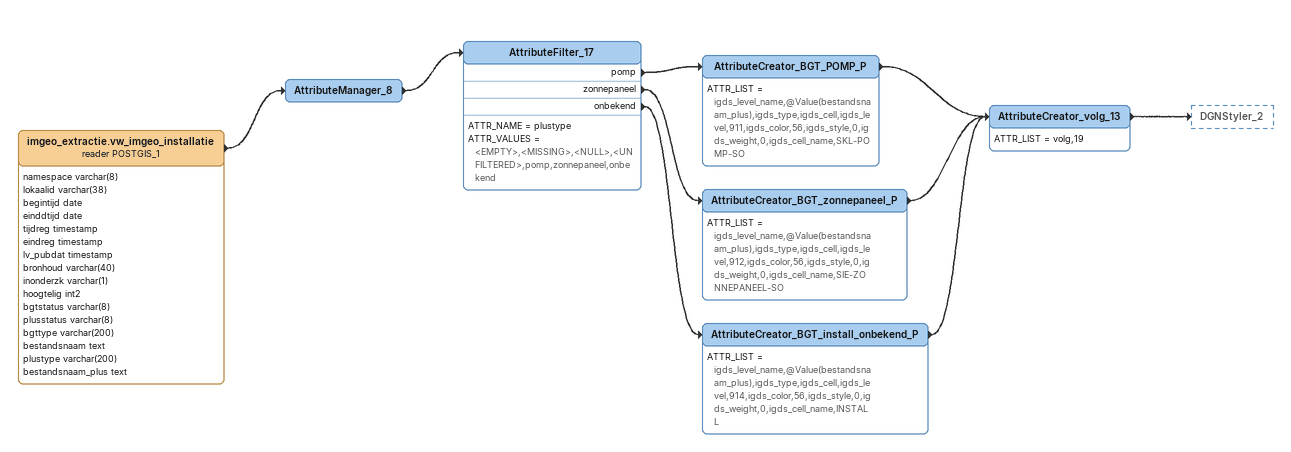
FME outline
imgeo_extractie.vw_imgeo_installatie (reader POSTGIS_1)
    attributes: namespace varchar(8), lokaalid varchar(38), begintijd date, einddtijd date, tijdreg timestamp, eindreg timestamp, lv_pubdat timestamp, bronhoud varchar(40), inonderzk varchar(1), hoogtelig int2, bgtstatus varchar(8), plusstatus varchar(8), bgttype varchar(200), bestandsnaam text, plustype varchar(200), bestandsnaam_plus text
    -> AttributeManager_8
AttributeManager_8
    -> AttributeFilter_17
AttributeFilter_17
    ATTR_NAME = plustype
    ATTR_VALUES = <EMPTY>,<MISSING>,<NULL>,<UNFILTERED>,pomp,zonnepaneel,onbekend
    pomp -> AttributeCreator_BGT_POMP_P
    zonnepaneel -> AttributeCreator_BGT_zonnepaneel_P
    onbekend -> AttributeCreator_BGT_install_onbekend_P
AttributeCreator_BGT_POMP_P
    ATTR_LIST = igds_level_name,@Value(bestandsnaam_plus),igds_type,igds_cell,igds_level,911,igds_color,56,igds_style,0,igds_weight,0,igds_cell_name,SKL-POMP-SO
    -> AttributeCreator_volg_13
AttributeCreator_BGT_zonnepaneel_P
    ATTR_LIST = igds_level_name,@Value(bestandsnaam_plus),igds_type,igds_cell,igds_level,912,igds_color,56,igds_style,0,igds_weight,0,igds_cell_name,SIE-ZONNEPANEEL-SO
    -> AttributeCreator_volg_13
AttributeCreator_BGT_install_onbekend_P
    ATTR_LIST = igds_level_name,@Value(bestandsnaam_plus),igds_type,igds_cell,igds_level,914,igds_color,56,igds_style,0,igds_weight,0,igds_cell_name,INSTALL
    -> AttributeCreator_volg_13
AttributeCreator_volg_13
    ATTR_LIST = volg,19
    -> DGNStyler_2
